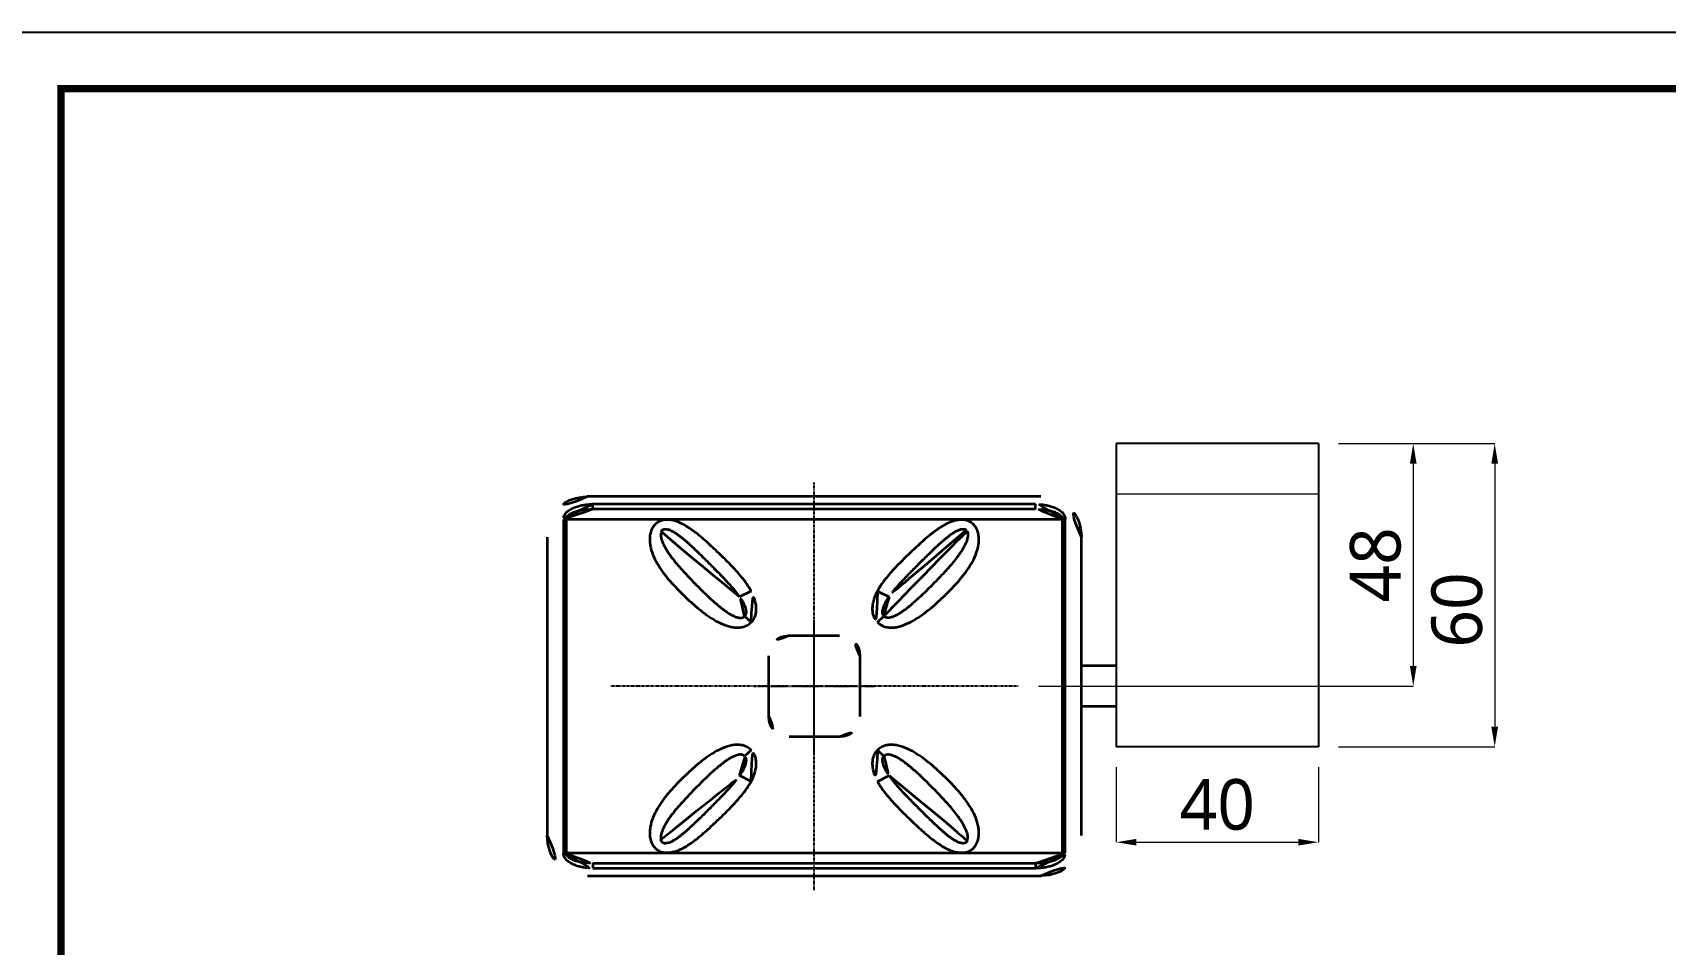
# Model space of a CAD drawing. Extents: x 16296675745 to 16296677481, y -37409619395 to -37409618123.
# Drawn here: x 16296676482.7 to 16296676805.8, y -37409618890.5 to -37409618710.2 of the extents above; entities that cross this region are included whole.
import ezdxf

# ---------------------------------------------------------------- set-up
doc = ezdxf.new("R2010")
doc.units = 0
doc.header["$LTSCALE"] = 10
doc.header["$MEASUREMENT"] = 0
doc.header["$PDMODE"] = 3
doc.header["$PDSIZE"] = -10
doc.linetypes.add('CENTER', pattern=[2, 1.25, -0.25, 0.25, -0.25])
doc.layers.get('0').update_dxf_attribs({"linetype": 'CONTINUOUS'})
doc.layers.get('DEFPOINTS').update_dxf_attribs({"linetype": 'CONTINUOUS'})
doc.layers.add('中心线', color=1, linetype='CENTER')
doc.layers.add('标尺线', color=82, linetype='CONTINUOUS', lineweight=18)
doc.layers.add('粗实线', color=7, linetype='CONTINUOUS', lineweight=35)
doc.styles.add('Daelim Dimension', font='')
doc.styles.get('Daelim Dimension').set_extended_font_data('NanumGothic')
doc.dimstyles.new('DEFAULT', dxfattribs={"dimscale": 2, "dimtxt": 2, "dimasz": 2, "dimexe": 0, "dimexo": 2, "dimgap": 1, "dimtad": 1, "dimdec": 1, "dimzin": 9, "dimdsep": 46, "dimtxsty": 'Daelim Dimension', "dimcen": 0.5, "dimclrd": 252, "dimclre": 252, "dimclrt": 3, "dimadec": 1, "dimazin": 0, "dimtfac": 1, "dimtdec": 1, "dimtix": 1, "dimtmove": 0, "dimatfit": 3, "dimfxl": 1, "dimtolj": 1, "dimtzin": 1, "dimlwd": 9, "dimlwe": 9, "dimarcsym": 0})

# ---------------------------------------------------------------- blocks, each defined once
blk = doc.blocks.new('*D27')
at = {"color": 5, "lineweight": 9, "ltscale": 0.5, "transparency": 16777216}
for p, q in [((16296676741.112, -37409618791.444427), (16296676771.995939, -37409618791.444427)), ((16296676771.995939, -37409618795.444427), (16296676771.995939, -37409618847.435204)), ((16296676741.112, -37409618851.435204), (16296676771.995939, -37409618851.435204))]:
    blk.add_line(p, q, dxfattribs=at)
at = {"color": 5, "ltscale": 0.5, "transparency": 16777216}
for points in [[(16296676771.329269, -37409618795.444427), (16296676772.6626, -37409618795.444427), (16296676771.995939, -37409618791.444427)], [(16296676771.329269, -37409618847.435204), (16296676772.6626, -37409618847.435204), (16296676771.995939, -37409618851.435204)]]:
    blk.add_solid(points, dxfattribs=at)
at = {"layer": 'DEFPOINTS', "color": 0, "ltscale": 0.5, "transparency": 16777216}
for p in [(16296676737.112, -37409618791.444427), (16296676737.112, -37409618851.435204), (16296676771.995939, -37409618851.435204)]:
    blk.add_point(p, dxfattribs=at)
at = {"color": 7, "ltscale": 0.5, "transparency": 16777216, "insert": (16296676764.55245, -37409618824.359383), "char_height": 10, "attachment_point": 5, "rotation": 90, "style": 'Daelim Dimension'}
blk.add_mtext('\\A1;60', dxfattribs=at)
blk = doc.blocks.new('*D28')
at = {"color": 5, "lineweight": 9, "ltscale": 0.5, "transparency": 16777216}
for p, q in [((16296676697.112, -37409618855.435204), (16296676697.112, -37409618870.307533)), ((16296676737.112, -37409618855.435204), (16296676737.112, -37409618870.307533)), ((16296676701.112, -37409618870.307533), (16296676733.112, -37409618870.307533))]:
    blk.add_line(p, q, dxfattribs=at)
at = {"color": 5, "ltscale": 0.5, "transparency": 16777216}
for points in [[(16296676701.112, -37409618869.640869), (16296676701.112, -37409618870.974197), (16296676697.112, -37409618870.307533)], [(16296676733.112, -37409618869.640869), (16296676733.112, -37409618870.974197), (16296676737.112, -37409618870.307533)]]:
    blk.add_solid(points, dxfattribs=at)
at = {"layer": 'DEFPOINTS', "color": 0, "ltscale": 0.5, "transparency": 16777216}
for p in [(16296676697.112, -37409618851.435204), (16296676737.112, -37409618851.435204), (16296676737.112, -37409618870.307533)]:
    blk.add_point(p, dxfattribs=at)
at = {"color": 7, "ltscale": 0.5, "transparency": 16777216, "insert": (16296676717.112, -37409618862.899811), "char_height": 10, "attachment_point": 5, "style": 'Daelim Dimension'}
blk.add_mtext('\\A1;40', dxfattribs=at)
blk = doc.blocks.new('*D29')
at = {"color": 5, "lineweight": 9, "ltscale": 0.5, "transparency": 16777216}
for p, q in [((16296676741.112, -37409618791.444427), (16296676755.87697, -37409618791.444427)), ((16296676755.87697, -37409618795.444427), (16296676755.87697, -37409618835.444427)), ((16296676681.732, -37409618839.444427), (16296676755.87697, -37409618839.444427))]:
    blk.add_line(p, q, dxfattribs=at)
at = {"color": 5, "ltscale": 0.5, "transparency": 16777216}
for points in [[(16296676755.2103, -37409618795.444427), (16296676756.543631, -37409618795.444427), (16296676755.87697, -37409618791.444427)], [(16296676755.2103, -37409618835.444427), (16296676756.543631, -37409618835.444427), (16296676755.87697, -37409618839.444427)]]:
    blk.add_solid(points, dxfattribs=at)
at = {"layer": 'DEFPOINTS', "color": 0, "ltscale": 0.5, "transparency": 16777216}
for p in [(16296676737.112, -37409618791.444427), (16296676677.732, -37409618839.444427), (16296676755.87697, -37409618839.444427)]:
    blk.add_point(p, dxfattribs=at)
at = {"color": 7, "ltscale": 0.5, "transparency": 16777216, "insert": (16296676748.433479, -37409618815.444427), "char_height": 10, "attachment_point": 5, "rotation": 90, "style": 'Daelim Dimension'}
blk.add_mtext('\\A1;48', dxfattribs=at)

msp = doc.modelspace()

# ---------------------------------------------------------------- linework, layer by layer
at = {"color": 7, "linetype": 'Continuous'}
for p, q in [((16296676697.112, -37409618791.444427), (16296676697.112, -37409618851.435204)), ((16296676737.112, -37409618791.444427), (16296676697.112, -37409618791.444427)), ((16296676737.112, -37409618791.444427), (16296676737.112, -37409618851.435204)), ((16296676737.112, -37409618851.435204), (16296676697.112, -37409618851.435204))]:
    msp.add_line(p, q, dxfattribs=at)
at = {"ltscale": 0.5}
msp.add_lwpolyline([(16296676477.834841, -37409619187.177101), (16296677128.834841, -37409619187.177101), (16296677128.834841, -37409618710.177101), (16296676477.834841, -37409618710.177101)], close=True, dxfattribs=at)
at = {"color": 5, "linetype": 'ByBlock', "lineweight": 200, "const_width": 1.5}
msp.add_lwpolyline([(16296676488.30303, -37409619166.75238), (16296677118.30303, -37409619166.75238), (16296677118.30303, -37409618721.25238), (16296676488.30303, -37409618721.25238)], close=True, dxfattribs=at)
at = {"layer": '中心线', "color": 1, "linetype": 'CENTER', "ltscale": 0.01}
for p, q in [((16296676637.362, -37409618879.81443), (16296676637.362, -37409618799.074417)), ((16296676677.732, -37409618839.444427), (16296676596.992001, -37409618839.444427))]:
    msp.add_line(p, q, dxfattribs=at)
at = {"layer": '中心线', "color": 1, "linetype": 'CENTER', "ltscale": 0.004959}
msp.add_line((16296676637.362, -37409618852.444427), (16296676637.362, -37409618826.444427), dxfattribs=at)
at = {"layer": '中心线', "color": 1, "linetype": 'CENTER', "ltscale": 0.004132}
msp.add_line((16296676625.362, -37409618839.444427), (16296676649.362, -37409618839.444427), dxfattribs=at)
at = {"layer": '标尺线', "color": 7}
msp.add_line((16296676737.112, -37409618801.444427), (16296676697.112, -37409618801.444427), dxfattribs=at)
at = {"layer": '粗实线', "color": 7, "linetype": 'Continuous'}
for p, q in [((16296676682.212, -37409618801.944427), (16296676592.511999, -37409618801.944427)), ((16296676593.563761, -37409618804.444427), (16296676593.563761, -37409618803.444427)), ((16296676681.16024, -37409618803.444427), (16296676593.563761, -37409618803.444427)), ((16296676681.16024, -37409618804.444427), (16296676593.563761, -37409618804.444427)), ((16296676681.16024, -37409618804.444427), (16296676681.16024, -37409618803.444427)), ((16296676587.714689, -37409618806.444427), (16296676587.714689, -37409618872.444427)), ((16296676687.00931, -37409618806.444427), (16296676587.714689, -37409618806.444427)), ((16296676588.25918, -37409618806.444427), (16296676588.25918, -37409618872.444427)), ((16296676686.464821, -37409618872.444427), (16296676686.464821, -37409618806.444427)), ((16296676687.00931, -37409618872.444427), (16296676687.00931, -37409618806.444427)), ((16296676584.511999, -37409618809.944427), (16296676584.511999, -37409618868.944427)), ((16296676690.212, -37409618868.944427), (16296676690.212, -37409618809.944427)), ((16296676624.862, -37409618820.622429), (16296676622.5686, -37409618821.77739)), ((16296676649.862, -37409618820.622429), (16296676652.155399, -37409618821.77739)), ((16296676624.862, -37409618826.800011), (16296676623.582741, -37409618825.599518)), ((16296676649.862, -37409618826.800011), (16296676651.14127, -37409618825.599518)), ((16296676632.362, -37409618829.444427), (16296676642.362, -37409618829.444427)), ((16296676628.362, -37409618845.444427), (16296676628.362, -37409618833.444427)), ((16296676646.362, -37409618833.444427), (16296676646.362, -37409618845.444427)), ((16296676697.112, -37409618835.444427), (16296676690.212, -37409618835.444427)), ((16296676697.112, -37409618843.444427), (16296676690.212, -37409618843.444427)), ((16296676642.362, -37409618849.444427), (16296676632.362, -37409618849.444427)), ((16296676624.862, -37409618852.088837), (16296676623.582741, -37409618853.28933)), ((16296676649.862, -37409618852.088837), (16296676651.14126, -37409618853.289337)), ((16296676624.862, -37409618858.266418), (16296676622.5686, -37409618857.111473)), ((16296676649.862, -37409618858.266418), (16296676652.155399, -37409618857.111473)), ((16296676687.00931, -37409618872.444427), (16296676587.714689, -37409618872.444427)), ((16296676593.563761, -37409618874.444427), (16296676593.563761, -37409618875.444427)), ((16296676593.563761, -37409618874.444427), (16296676681.16024, -37409618874.444427)), ((16296676593.563761, -37409618875.444427), (16296676681.16024, -37409618875.444427)), ((16296676681.16024, -37409618874.444427), (16296676681.16024, -37409618875.444427)), ((16296676592.511999, -37409618876.944427), (16296676682.212, -37409618876.944427))]:
    msp.add_line(p, q, dxfattribs=at)
for centre, radius, start, end in [((16296676592.511999, -37409618809.944427), 8, 90, 180), ((16296676682.212, -37409618809.944427), 8, 0, 90), ((16296676622.942591, -37409618825.0224), 0.861903, 314.87682401, 317.96426915), ((16296676622.60803, -37409618824.586487), 3.15912, 313.62391435, 315.51875248), ((16296676632.362, -37409618833.444427), 4, 90, 180), ((16296676642.362, -37409618833.444427), 4, 0, 90), ((16296676632.362, -37409618845.444427), 4, 180, 270), ((16296676642.362, -37409618845.444427), 4, 270, 0), ((16296676622.94095, -37409618853.868011), 0.86416, 42.0399061, 45.11884862), ((16296676622.588949, -37409618854.321716), 3.186302, 44.48920719, 46.36789318), ((16296676652.11702, -37409618854.303413), 3.160602, 133.62453237, 135.51867591), ((16296676651.78138, -37409618853.866417), 0.861856, 134.87682401, 137.96426915), ((16296676592.511999, -37409618868.944427), 8, 180, 270), ((16296676682.212, -37409618868.944427), 8, 270, 0)]:
    msp.add_arc(centre, radius, start, end, dxfattribs=at)
for points, knots in [([(16296676593.563761, -37409618803.444427), (16296676593.26582, -37409618803.444427), (16296676592.669689, -37409618803.464783), (16296676591.78027, -37409618803.561836), (16296676590.901991, -37409618803.733963), (16296676590.045019, -37409618803.994247), (16296676589.22789, -37409618804.361992), (16296676588.606689, -37409618804.784393), (16296676588.18775, -37409618805.210838), (16296676587.93066, -37409618805.580032), (16296676587.757021, -37409618805.996109), (16296676587.714479, -37409618806.295464), (16296676587.714689, -37409618806.444427)], [0, 0, 0, 0, 0.1250149166, 0.2500308611, 0.3750357786, 0.5000289048, 0.6249945495, 0.7498862222, 0.8124324804, 0.8749657852, 0.9374969093, 1, 1, 1, 1]), ([(16296676593.563761, -37409618804.444427), (16296676593.312019, -37409618804.444427), (16296676592.8085, -37409618804.455788), (16296676592.055071, -37409618804.510323), (16296676591.305889, -37409618804.607742), (16296676590.56506, -37409618804.756592), (16296676589.960171, -37409618804.935066), (16296676589.492359, -37409618805.122963), (16296676589.153469, -37409618805.292198), (16296676588.833679, -37409618805.496964), (16296676588.54714, -37409618805.748833), (16296676588.32296, -37409618806.061943), (16296676588.259069, -37409618806.317574), (16296676588.25918, -37409618806.444427)], [0, 0, 0, 0, 0.124823186, 0.2496212484, 0.3743973087, 0.4991734935, 0.623974733, 0.6864401837, 0.7489478515, 0.8115333745, 0.8742477419, 0.9370976892, 1, 1, 1, 1]), ([(16296676686.464821, -37409618806.444427), (16296676686.464939, -37409618806.317558), (16296676686.401039, -37409618806.06192), (16296676686.176849, -37409618805.748833), (16296676685.89031, -37409618805.496964), (16296676685.57052, -37409618805.292198), (16296676685.23164, -37409618805.122963), (16296676684.76383, -37409618804.935059), (16296676684.158939, -37409618804.756592), (16296676683.41811, -37409618804.607742), (16296676682.66893, -37409618804.510323), (16296676681.915501, -37409618804.455788), (16296676681.41198, -37409618804.444427), (16296676681.16024, -37409618804.444427)], [0, 0, 0, 0, 0.0629065733, 0.125754531, 0.1884679568, 0.2510531908, 0.3135606795, 0.376025947, 0.5008270054, 0.62560304, 0.7503789648, 0.8751769336, 1, 1, 1, 1]), ([(16296676687.00931, -37409618806.444427), (16296676687.00952, -37409618806.295464), (16296676686.96697, -37409618805.996101), (16296676686.793341, -37409618805.580017), (16296676686.53624, -37409618805.210831), (16296676686.11731, -37409618804.784393), (16296676685.496111, -37409618804.361992), (16296676684.67898, -37409618803.994247), (16296676683.82201, -37409618803.733963), (16296676682.943741, -37409618803.561836), (16296676682.05431, -37409618803.464783), (16296676681.458191, -37409618803.444427), (16296676681.16024, -37409618803.444427)], [0, 0, 0, 0, 0.0625051792, 0.1250360613, 0.1875684025, 0.2501143503, 0.3750055489, 0.4999710253, 0.6249641161, 0.7499690279, 0.8749850468, 1, 1, 1, 1]), ([(16296676605.2803, -37409618808.236603), (16296676605.12928, -37409618808.522591), (16296676604.90246, -37409618809.138344), (16296676604.77002, -37409618810.108803), (16296676604.80312, -37409618811.087868), (16296676605.025539, -37409618812.36969), (16296676605.567909, -37409618813.90464), (16296676606.338181, -37409618815.327477), (16296676607.044571, -37409618816.404938), (16296676607.80014, -37409618817.4459), (16296676608.82091, -37409618818.688667), (16296676610.126841, -37409618820.10923), (16296676611.490589, -37409618821.476936), (16296676612.90206, -37409618822.799294), (16296676614.364071, -37409618824.070358), (16296676615.890591, -37409618825.268593), (16296676617.50528, -37409618826.352966), (16296676619.234631, -37409618827.25174), (16296676620.796049, -37409618827.745171), (16296676622.094179, -37409618827.870033), (16296676623.07292, -37409618827.784554), (16296676624.00819, -37409618827.473938), (16296676624.55253, -37409618827.097633), (16296676624.78758, -37409618826.873329)], [0, 0, 0, 0, 0.0312644026, 0.0626941188, 0.0941618695, 0.1255900049, 0.1881573701, 0.2504794536, 0.2815873429, 0.3126653863, 0.3747821724, 0.4369255445, 0.4991424697, 0.5614538134, 0.6238631369, 0.6863650276, 0.7489526278, 0.8116123239, 0.8743064693, 0.905732651, 0.9371689288, 0.9685921299, 1, 1, 1, 1]), ([(16296676624.862, -37409618820.622429), (16296676624.60799, -37409618820.140533), (16296676624.03355, -37409618819.211159), (16296676623.0445, -37409618817.908363), (16296676621.972931, -37409618816.673508), (16296676620.850201, -37409618815.48642), (16296676619.69709, -37409618814.330254), (16296676618.52618, -37409618813.193909), (16296676617.342449, -37409618812.073158), (16296676616.143669, -37409618810.971397), (16296676614.920731, -37409618809.900269), (16296676613.65848, -37409618808.88105), (16296676612.33643, -37409618807.947853), (16296676610.93292, -37409618807.156013), (16296676609.67218, -37409618806.687691), (16296676608.621241, -37409618806.51339), (16296676607.8242, -37409618806.512962), (16296676607.04248, -37409618806.674698), (16296676606.31958, -37409618807.022926), (16296676605.70994, -37409618807.552544), (16296676605.405849, -37409618807.999283), (16296676605.2803, -37409618808.236603)], [0, 0, 0, 0, 0.0630857085, 0.1261782812, 0.1892646098, 0.2523311395, 0.315364922, 0.3783532067, 0.4412829698, 0.5041383546, 0.5668964869, 0.6295204487, 0.6919483789, 0.754079809, 0.8157600811, 0.8464546861, 0.8770321467, 0.9075485998, 0.9381224265, 0.9689079978, 1, 1, 1, 1]), ([(16296676622.5686, -37409618821.77739), (16296676622.319321, -37409618821.417717), (16296676621.78883, -37409618820.718391), (16296676620.65136, -37409618819.373817), (16296676619.443821, -37409618818.081757), (16296676618.20849, -37409618816.808159), (16296676617.26915, -37409618815.855927), (16296676616.32226, -37409618814.906517), (16296676615.368959, -37409618813.960251), (16296676614.408581, -37409618813.019302), (16296676613.438141, -37409618812.088173), (16296676612.616211, -37409618811.326309), (16296676611.945601, -37409618810.731728), (16296676611.43438, -37409618810.295647), (16296676610.912201, -37409618809.872841), (16296676610.375879, -37409618809.468033), (16296676609.82078, -37409618809.088654), (16296676609.240721, -37409618808.747917), (16296676608.72818, -37409618808.515694), (16296676608.29653, -37409618808.390984), (16296676607.96261, -37409618808.344849), (16296676607.62615, -37409618808.371536), (16296676607.31706, -37409618808.51355), (16296676607.10166, -37409618808.773689), (16296676607.030491, -37409618808.983253), (16296676607.00724, -37409618809.089668)], [0, 0, 0, 0, 0.0614418965, 0.1231193439, 0.247220544, 0.3096320253, 0.3722441426, 0.435014653, 0.4978945897, 0.5608335647, 0.6237858168, 0.6867168763, 0.718169509, 0.7496140242, 0.7810525441, 0.812490462, 0.8439360438, 0.875396964, 0.9068685916, 0.9226182954, 0.9383379805, 0.9539763484, 0.9694186341, 0.9847050464, 1, 1, 1, 1]), ([(16296676668.63932, -37409618807.239952), (16296676668.44491, -37409618807.080437), (16296676668.01461, -37409618806.809967), (16296676667.293221, -37409618806.574249), (16296676666.54003, -37409618806.497368), (16296676665.532721, -37409618806.572922), (16296676664.307751, -37409618806.931824), (16296676662.93988, -37409618807.612717), (16296676661.653061, -37409618808.449387), (16296676660.42944, -37409618809.383293), (16296676659.249901, -37409618810.377853), (16296676658.099131, -37409618811.409492), (16296676656.966209, -37409618812.463707), (16296676655.84547, -37409618813.533234), (16296676654.73702, -37409618814.617363), (16296676653.646891, -37409618815.72139), (16296676652.587351, -37409618816.856003), (16296676651.577641, -37409618818.036369), (16296676650.64595, -37409618819.280037), (16296676650.10334, -37409618820.164612), (16296676649.862, -37409618820.622429)], [0, 0, 0, 0, 0.030643146, 0.0611660894, 0.0916961128, 0.1223049881, 0.1837675782, 0.2457178144, 0.3080040204, 0.3705166396, 0.4331847409, 0.4959637638, 0.5588260629, 0.6217534958, 0.6847328458, 0.7477524498, 0.8108007507, 0.8738660882, 0.9369362963, 1, 1, 1, 1]), ([(16296676649.862, -37409618826.800011), (16296676650.09988, -37409618827.042198), (16296676650.65934, -37409618827.450752), (16296676651.634781, -37409618827.785042), (16296676652.658449, -37409618827.87233), (16296676654.014219, -37409618827.729919), (16296676655.63912, -37409618827.191452), (16296676657.43199, -37409618826.225739), (16296676659.10371, -37409618825.070007), (16296676660.68413, -37409618823.799652), (16296676662.198561, -37409618822.456596), (16296676663.659969, -37409618821.060837), (16296676665.06745, -37409618819.614471), (16296676666.40473, -37409618818.104599), (16296676667.638639, -37409618816.507393), (16296676668.71542, -37409618814.793243), (16296676669.55073, -37409618812.939537), (16296676669.935619, -37409618811.27124), (16296676669.94422, -37409618809.908028), (16296676669.760111, -37409618808.900307), (16296676669.34568, -37409618807.96714), (16296676668.896839, -37409618807.451248), (16296676668.63932, -37409618807.239952)], [0, 0, 0, 0, 0.0314170271, 0.0628537081, 0.0943059664, 0.1257496346, 0.1884710967, 0.251153444, 0.313763875, 0.376288303, 0.4387164884, 0.5010431441, 0.5632752324, 0.6254430791, 0.6876103035, 0.7498764475, 0.812353748, 0.8750744481, 0.9065571958, 0.9379748267, 0.9691716357, 1, 1, 1, 1]), ([(16296676651.14126, -37409618825.599533), (16296676651.23049, -37409618825.698486), (16296676651.45948, -37409618825.85321), (16296676651.854771, -37409618825.929123), (16296676652.249041, -37409618825.906563), (16296676652.630699, -37409618825.822884), (16296676652.9988, -37409618825.699081), (16296676653.472931, -37409618825.495987), (16296676654.040661, -37409618825.190231), (16296676654.69138, -37409618824.772743), (16296676655.31983, -37409618824.320488), (16296676655.931629, -37409618823.843033), (16296676656.731911, -37409618823.179733), (16296676657.708799, -37409618822.313232), (16296676658.8573, -37409618821.236702), (16296676659.992149, -37409618820.132339), (16296676661.116289, -37409618819.00563), (16296676662.228239, -37409618817.857826), (16296676663.322229, -37409618816.686409), (16296676664.387501, -37409618815.484917), (16296676665.237301, -37409618814.449547), (16296676665.880051, -37409618813.59256), (16296676666.33799, -37409618812.933121), (16296676666.764469, -37409618812.253906), (16296676667.148661, -37409618811.551613), (16296676667.420361, -37409618810.942917), (16296676667.59288, -37409618810.440529), (16296676667.693081, -37409618810.056297), (16296676667.75395, -37409618809.665039), (16296676667.75878, -37409618809.27005), (16296676667.679569, -37409618808.882446), (16296676667.531651, -37409618808.655342), (16296676667.434799, -37409618808.569107)], [0, 0, 0, 0, 0.0157864547, 0.0314373408, 0.0469254781, 0.062295839, 0.0776010934, 0.092871089, 0.1233576719, 0.1538588817, 0.1844160784, 0.2150531037, 0.2457836147, 0.3075457959, 0.3697165985, 0.4322653615, 0.4951384687, 0.5582691761, 0.6215852488, 0.6850132541, 0.7484783106, 0.7802024613, 0.8119046062, 0.8435681655, 0.8751712959, 0.9066803592, 0.9223909123, 0.9380587046, 0.953664574, 0.9691961024, 0.9846369432, 1, 1, 1, 1]), ([(16296676667.434799, -37409618808.569107), (16296676667.355181, -37409618808.498222), (16296676667.161619, -37409618808.389877), (16296676666.83696, -37409618808.344063), (16296676666.510929, -37409618808.374512), (16296676666.19351, -37409618808.454918), (16296676665.886499, -37409618808.5681), (16296676665.49028, -37409618808.749519), (16296676665.01609, -37409618809.018097), (16296676664.472349, -37409618809.379669), (16296676663.94746, -37409618809.76767), (16296676663.436911, -37409618810.174149), (16296676662.770861, -37409618810.734329), (16296676661.95952, -37409618811.459793), (16296676661.00688, -37409618812.353523), (16296676660.067261, -37409618813.261108), (16296676658.82674, -37409618814.481102), (16296676657.2929, -37409618816.014702), (16296676655.479259, -37409618817.866241), (16296676654.01404, -37409618819.440247), (16296676652.911949, -37409618820.748222), (16296676652.397539, -37409618821.428032), (16296676652.155399, -37409618821.77739)], [0, 0, 0, 0, 0.0153995036, 0.0310012465, 0.0467000497, 0.0624381606, 0.0781748321, 0.0939053956, 0.1253430123, 0.1567669177, 0.1881832082, 0.219599057, 0.2510197807, 0.3138844024, 0.376783068, 0.439694532, 0.5025827173, 0.6281071874, 0.7529931392, 0.8769727664, 0.9386003815, 1, 1, 1, 1]), ([(16296676607.00724, -37409618809.089668), (16296676606.98032, -37409618809.214119), (16296676606.95965, -37409618809.47123), (16296676606.99371, -37409618809.854736), (16296676607.07308, -37409618810.232941), (16296676607.2211, -37409618810.728104), (16296676607.46764, -37409618811.32843), (16296676607.94541, -37409618812.252113), (16296676608.652201, -37409618813.348663), (16296676609.59763, -37409618814.595711), (16296676610.604771, -37409618815.794159), (16296676611.650551, -37409618816.956886), (16296676612.72077, -37409618818.092796), (16296676613.80661, -37409618819.207039), (16296676614.9035, -37409618820.301292), (16296676616.010691, -37409618821.373833), (16296676617.131559, -37409618822.418953), (16296676618.085329, -37409618823.259628), (16296676618.866961, -37409618823.902687), (16296676619.464569, -37409618824.365494), (16296676620.07844, -37409618824.803627), (16296676620.713949, -37409618825.207832), (16296676621.26796, -37409618825.503952), (16296676621.73035, -37409618825.700691), (16296676622.088881, -37409618825.821419), (16296676622.460381, -37409618825.903793), (16296676622.843929, -37409618825.929207), (16296676623.22961, -37409618825.864227), (16296676623.458771, -37409618825.724777), (16296676623.550739, -37409618825.633163)], [0, 0, 0, 0, 0.015478909, 0.0310597828, 0.0466908407, 0.0623712574, 0.0938351992, 0.1254023611, 0.1886950271, 0.2521128827, 0.3155526528, 0.3789375249, 0.4421968623, 0.5052607492, 0.5680615491, 0.6305381852, 0.6926419943, 0.7543469627, 0.7850538673, 0.8156717225, 0.8462140373, 0.8767032115, 0.907180245, 0.9224438955, 0.9377456371, 0.9531084533, 0.968583092, 0.9842186619, 1, 1, 1, 1]), ([(16296676624.862, -37409618826.800011), (16296676625.049141, -37409618826.600487), (16296676625.373079, -37409618826.151031), (16296676625.6824, -37409618825.38356), (16296676625.82513, -37409618824.569977), (16296676625.82543, -37409618823.472076), (16296676625.53643, -37409618822.121536), (16296676625.108, -37409618821.110939), (16296676624.862, -37409618820.622429)], [0, 0, 0, 0, 0.1250325766, 0.2501011324, 0.3751797012, 0.500246107, 0.7499958074, 1, 1, 1, 1]), ([(16296676649.862, -37409618820.622429), (16296676649.615891, -37409618821.110992), (16296676649.18737, -37409618822.121834), (16296676648.8985, -37409618823.472702), (16296676648.898939, -37409618824.570801), (16296676649.04188, -37409618825.384277), (16296676649.351061, -37409618826.151497), (16296676649.67498, -37409618826.600609), (16296676649.862, -37409618826.800011)], [0, 0, 0, 0, 0.2500486413, 0.499855812, 0.6249568228, 0.750031031, 0.8750408376, 1, 1, 1, 1]), ([(16296676623.582741, -37409618825.599533), (16296676623.64249, -37409618825.533234), (16296676623.74185, -37409618825.382004), (16296676623.82646, -37409618825.127228), (16296676623.85812, -37409618824.863098), (16296676623.848061, -37409618824.512238), (16296676623.76351, -37409618824.082298), (16296676623.62221, -37409618823.670433), (16296676623.486469, -37409618823.350708), (16296676623.337971, -37409618823.036888), (16296676623.13201, -37409618822.654541), (16296676622.86083, -37409618822.209358), (16296676622.66765, -37409618821.920303), (16296676622.5686, -37409618821.77739)], [0, 0, 0, 0, 0.0639099826, 0.1274887823, 0.1906631336, 0.2534417989, 0.3781947719, 0.5025705891, 0.5647187045, 0.6268505148, 0.751118359, 0.8754832592, 1, 1, 1, 1]), ([(16296676652.155399, -37409618821.77739), (16296676652.056339, -37409618821.920319), (16296676651.86311, -37409618822.209396), (16296676651.59186, -37409618822.654633), (16296676651.38596, -37409618823.037102), (16296676651.23735, -37409618823.350937), (16296676651.10169, -37409618823.670792), (16296676650.960291, -37409618824.082779), (16296676650.87591, -37409618824.512894), (16296676650.865841, -37409618824.863747), (16296676650.897829, -37409618825.127693), (16296676650.982059, -37409618825.382332), (16296676651.08156, -37409618825.533279), (16296676651.14126, -37409618825.599533)], [0, 0, 0, 0, 0.1245283602, 0.2489160768, 0.373202296, 0.4353510241, 0.4975093594, 0.6219259076, 0.7467153516, 0.8095176303, 0.872625476, 0.9361463326, 1, 1, 1, 1]), ([(16296676624.78758, -37409618852.015533), (16296676624.552549, -37409618851.791237), (16296676624.00819, -37409618851.414978), (16296676623.072969, -37409618851.104263), (16296676622.0942, -37409618851.018799), (16296676620.796061, -37409618851.143677), (16296676619.234631, -37409618851.637131), (16296676617.50528, -37409618852.53595), (16296676615.890511, -37409618853.620293), (16296676614.363951, -37409618854.818581), (16296676612.90188, -37409618856.089706), (16296676611.490339, -37409618857.412109), (16296676610.126591, -37409618858.779907), (16296676608.82056, -37409618860.2006), (16296676607.595751, -37409618861.692009), (16296676606.49127, -37409618863.278801), (16296676605.56772, -37409618864.984703), (16296676605.02549, -37409618866.519722), (16296676604.80323, -37409618867.801437), (16296676604.769991, -37409618868.780434), (16296676604.903219, -37409618869.750473), (16296676605.128969, -37409618870.366524), (16296676605.2803, -37409618870.652252)], [0, 0, 0, 0, 0.0314066901, 0.0628315459, 0.0942687636, 0.1256959924, 0.188391953, 0.2510535516, 0.3136439033, 0.3761499061, 0.4385633414, 0.5008788592, 0.5631000041, 0.62524738, 0.6873675482, 0.7495382901, 0.8118626516, 0.8744267934, 0.9058539615, 0.9373195957, 0.9687420522, 1, 1, 1, 1]), ([(16296676623.550739, -37409618853.255692), (16296676623.458799, -37409618853.164093), (16296676623.22967, -37409618853.024696), (16296676622.84404, -37409618852.959602), (16296676622.46048, -37409618852.985039), (16296676622.088989, -37409618853.067451), (16296676621.730431, -37409618853.188103), (16296676621.268061, -37409618853.384903), (16296676620.714029, -37409618853.680992), (16296676620.07852, -37409618854.085213), (16296676619.464621, -37409618854.523323), (16296676618.86701, -37409618854.986122), (16296676618.08536, -37409618855.629211), (16296676617.131559, -37409618856.46991), (16296676616.01066, -37409618857.515053), (16296676614.903431, -37409618858.587624), (16296676613.806511, -37409618859.681923), (16296676612.720631, -37409618860.796211), (16296676611.65036, -37409618861.932159), (16296676610.604549, -37409618863.094917), (16296676609.597401, -37409618864.293381), (16296676608.65201, -37409618865.54052), (16296676607.94528, -37409618866.636932), (16296676607.467409, -37409618867.560852), (16296676607.17281, -37409618868.279541), (16296676607.005659, -37409618868.90583), (16296676606.959669, -37409618869.417679), (16296676606.98004, -37409618869.674797), (16296676607.00724, -37409618869.799187)], [0, 0, 0, 0, 0.0157771868, 0.0314133284, 0.0468893554, 0.0622525095, 0.0775542771, 0.0928190764, 0.123297311, 0.1537875663, 0.1843308522, 0.214950221, 0.2456587243, 0.3073671972, 0.3694746992, 0.4319553012, 0.4947604405, 0.5578287335, 0.6210921941, 0.6844809221, 0.7479240095, 0.8113438929, 0.8746385521, 0.9062053139, 0.9376676988, 0.9689492343, 0.9845221501, 1, 1, 1, 1]), ([(16296676622.5686, -37409618857.111473), (16296676622.66766, -37409618856.968529), (16296676622.860889, -37409618856.679451), (16296676623.132139, -37409618856.234222), (16296676623.338039, -37409618855.851753), (16296676623.48666, -37409618855.537918), (16296676623.622311, -37409618855.218063), (16296676623.7637, -37409618854.806084), (16296676623.848089, -37409618854.375969), (16296676623.85816, -37409618854.025093), (16296676623.82616, -37409618853.761169), (16296676623.74193, -37409618853.506523), (16296676623.642441, -37409618853.355568), (16296676623.582741, -37409618853.28933)], [0, 0, 0, 0, 0.1245282329, 0.2489155597, 0.3732016417, 0.435350466, 0.4975088446, 0.62192573, 0.7467162971, 0.8095177267, 0.8726254871, 0.9361468377, 1, 1, 1, 1]), ([(16296676624.862, -37409618858.266418), (16296676625.108101, -37409618857.777847), (16296676625.53664, -37409618856.767036), (16296676625.8255, -37409618855.416153), (16296676625.82505, -37409618854.318047), (16296676625.68215, -37409618853.50457), (16296676625.37289, -37409618852.737396), (16296676625.049049, -37409618852.288223), (16296676624.862, -37409618852.088837)], [0, 0, 0, 0, 0.2500476306, 0.4998554728, 0.6249573505, 0.7500316164, 0.8750407433, 1, 1, 1, 1]), ([(16296676649.862, -37409618852.088837), (16296676649.674891, -37409618852.288399), (16296676649.350861, -37409618852.737823), (16296676649.04158, -37409618853.505363), (16296676648.89887, -37409618854.318939), (16296676648.898581, -37409618855.416817), (16296676649.18758, -37409618856.767326), (16296676649.615999, -37409618857.777924), (16296676649.862, -37409618858.266418)], [0, 0, 0, 0, 0.125038918, 0.2501130263, 0.3751907799, 0.5002543141, 0.7499994919, 1, 1, 1, 1]), ([(16296676669.443701, -37409618870.652252), (16296676669.594721, -37409618870.366257), (16296676669.821541, -37409618869.750511), (16296676669.953979, -37409618868.780037), (16296676669.920879, -37409618867.80098), (16296676669.698469, -37409618866.519157), (16296676669.15608, -37409618864.984207), (16296676668.38582, -37409618863.561371), (16296676667.67942, -37409618862.48391), (16296676666.923861, -37409618861.442947), (16296676665.90309, -37409618860.200172), (16296676664.59716, -37409618858.779617), (16296676663.23341, -37409618857.411911), (16296676661.821951, -37409618856.089561), (16296676660.35994, -37409618854.818497), (16296676658.83342, -37409618853.620262), (16296676657.218731, -37409618852.535889), (16296676655.48938, -37409618851.637123), (16296676653.927959, -37409618851.143677), (16296676652.629829, -37409618851.018806), (16296676651.651079, -37409618851.104286), (16296676650.715811, -37409618851.414909), (16296676650.171471, -37409618851.791229), (16296676649.93642, -37409618852.015533)], [0, 0, 0, 0, 0.0312644962, 0.0626943027, 0.0941620801, 0.1255902353, 0.1881576691, 0.2504797256, 0.2815876134, 0.3126656236, 0.3747823699, 0.4369256823, 0.4991425404, 0.5614538063, 0.623863039, 0.6863648217, 0.7489523508, 0.811612008, 0.8743062052, 0.9057324299, 0.937168773, 0.9685920335, 1, 1, 1, 1]), ([(16296676651.14126, -37409618853.28933), (16296676651.081511, -37409618853.355637), (16296676650.98217, -37409618853.506889), (16296676650.89747, -37409618853.761673), (16296676650.8659, -37409618854.025833), (16296676650.875919, -37409618854.376694), (16296676650.96052, -37409618854.806618), (16296676651.10181, -37409618855.218483), (16296676651.237551, -37409618855.538193), (16296676651.386049, -37409618855.851997), (16296676651.591999, -37409618856.234329), (16296676651.86318, -37409618856.679497), (16296676652.056351, -37409618856.968552), (16296676652.155399, -37409618857.111473)], [0, 0, 0, 0, 0.0639156477, 0.1275030018, 0.190684657, 0.2534593571, 0.3782105989, 0.5025828528, 0.5647291997, 0.6268594419, 0.751124199, 0.8754861328, 1, 1, 1, 1]), ([(16296676667.716761, -37409618869.799187), (16296676667.743679, -37409618869.674728), (16296676667.764351, -37409618869.417633), (16296676667.730289, -37409618869.034103), (16296676667.650921, -37409618868.655907), (16296676667.502899, -37409618868.160751), (16296676667.256359, -37409618867.560417), (16296676666.778589, -37409618866.636742), (16296676666.0718, -37409618865.540176), (16296676665.126369, -37409618864.293137), (16296676664.11923, -37409618863.094688), (16296676663.07346, -37409618861.931961), (16296676662.003229, -37409618860.796051), (16296676660.917391, -37409618859.681824), (16296676659.820511, -37409618858.587563), (16296676658.71331, -37409618857.515022), (16296676657.592449, -37409618856.46991), (16296676656.63868, -37409618855.629227), (16296676655.85704, -37409618854.98616), (16296676655.259439, -37409618854.523376), (16296676654.645571, -37409618854.085228), (16296676654.010059, -37409618853.68103), (16296676653.456051, -37409618853.384903), (16296676652.99366, -37409618853.188164), (16296676652.63513, -37409618853.067436), (16296676652.26362, -37409618852.985062), (16296676651.880079, -37409618852.959641), (16296676651.49439, -37409618853.02462), (16296676651.26523, -37409618853.164062), (16296676651.173269, -37409618853.255692)], [0, 0, 0, 0, 0.015478913, 0.031059928, 0.0466909985, 0.0623714005, 0.0938353749, 0.1254025436, 0.1886951748, 0.2521130031, 0.3155527432, 0.3789375801, 0.4421968716, 0.5052607057, 0.5680614437, 0.6305380114, 0.6926417512, 0.7543466498, 0.7850535338, 0.8156713544, 0.8462136713, 0.8767028519, 0.9071798968, 0.9224435136, 0.9377452998, 0.9531081593, 0.9685827917, 0.9842184828, 1, 1, 1, 1]), ([(16296676652.155399, -37409618857.111473), (16296676652.40468, -37409618857.471138), (16296676652.935169, -37409618858.170464), (16296676654.072639, -37409618859.515038), (16296676655.28018, -37409618860.807098), (16296676656.515511, -37409618862.080704), (16296676657.454849, -37409618863.032928), (16296676658.401739, -37409618863.982323), (16296676659.35504, -37409618864.928596), (16296676660.31543, -37409618865.869537), (16296676661.28586, -37409618866.800667), (16296676662.10779, -37409618867.562538), (16296676662.7784, -37409618868.157127), (16296676663.289631, -37409618868.593201), (16296676663.8118, -37409618869.016006), (16296676664.34812, -37409618869.42083), (16296676664.903219, -37409618869.800209), (16296676665.48328, -37409618870.14093), (16296676665.995819, -37409618870.373169), (16296676666.427469, -37409618870.497871), (16296676666.761391, -37409618870.543999), (16296676667.097851, -37409618870.517319), (16296676667.40694, -37409618870.375313), (16296676667.622351, -37409618870.115173), (16296676667.69351, -37409618869.905609), (16296676667.716761, -37409618869.799187)], [0, 0, 0, 0, 0.0614419032, 0.1231193475, 0.2472205453, 0.3096320264, 0.3722441437, 0.4350146537, 0.4978945901, 0.5608335648, 0.6237858159, 0.6867168752, 0.7181695082, 0.7496140241, 0.781052543, 0.8124904603, 0.84393604, 0.8753969545, 0.9068685909, 0.9226182811, 0.9383379627, 0.953976337, 0.9694186354, 0.984705052, 1, 1, 1, 1]), ([(16296676605.2803, -37409618870.652252), (16296676605.40568, -37409618870.889603), (16296676605.71014, -37409618871.335999), (16296676606.3195, -37409618871.865578), (16296676607.042139, -37409618872.213989), (16296676607.823641, -37409618872.376053), (16296676608.62056, -37409618872.375587), (16296676609.67135, -37409618872.201363), (16296676610.932039, -37409618871.733223), (16296676612.335529, -37409618870.941521), (16296676613.65757, -37409618870.008408), (16296676614.91983, -37409618868.989273), (16296676616.14278, -37409618867.918198), (16296676617.34157, -37409618866.816483), (16296676618.525299, -37409618865.69577), (16296676619.69623, -37409618864.559464), (16296676620.849369, -37409618863.403297), (16296676621.97217, -37409618862.216209), (16296676623.043921, -37409618860.98127), (16296676624.03315, -37409618859.678139), (16296676624.60812, -37409618858.74865), (16296676624.862, -37409618858.266418)], [0, 0, 0, 0, 0.0310855749, 0.0618655156, 0.0924341385, 0.1229440533, 0.1535159388, 0.1842057519, 0.2458811252, 0.3080091694, 0.3704355713, 0.4330580624, 0.4958151433, 0.5586697174, 0.6215988522, 0.6845868731, 0.747620828, 0.8106899667, 0.8737801369, 0.936887927, 1, 1, 1, 1]), ([(16296676607.00724, -37409618869.799187), (16296676607.030319, -37409618869.905609), (16296676607.101761, -37409618870.11499), (16296676607.31687, -37409618870.375031), (16296676607.62566, -37409618870.51725), (16296676607.96203, -37409618870.544296), (16296676608.295811, -37409618870.497818), (16296676608.619711, -37409618870.404694), (16296676608.9326, -37409618870.280052), (16296676609.3365, -37409618870.08477), (16296676609.82012, -37409618869.800507), (16296676610.37521, -37409618869.421356), (16296676610.91157, -37409618869.01651), (16296676611.43371, -37409618868.593658), (16296676611.94503, -37409618868.157677), (16296676612.61558, -37409618867.563026), (16296676613.43759, -37409618866.801208), (16296676614.40803, -37409618865.870064), (16296676615.368441, -37409618864.9291), (16296676616.32177, -37409618863.982803), (16296676617.26869, -37409618863.033386), (16296676618.20808, -37409618862.081123), (16296676619.443501, -37409618860.80748), (16296676620.65111, -37409618859.515312), (16296676621.788731, -37409618858.170639), (16296676622.3193, -37409618857.471207), (16296676622.5686, -37409618857.111473)], [0, 0, 0, 0, 0.0152890873, 0.0305661241, 0.0459984596, 0.0616312892, 0.0773508407, 0.0930932938, 0.1088424701, 0.1245842622, 0.1560433233, 0.1874879071, 0.218925812, 0.2503641312, 0.2818079339, 0.3132606225, 0.3761912591, 0.4391432181, 0.5020820656, 0.5649621465, 0.6277332697, 0.6903466535, 0.7527597367, 0.8768654806, 0.9385491823, 1, 1, 1, 1]), ([(16296676649.862, -37409618858.266418), (16296676650.11602, -37409618858.748322), (16296676650.690439, -37409618859.677696), (16296676651.679501, -37409618860.980499), (16296676652.75107, -37409618862.215347), (16296676653.8738, -37409618863.402443), (16296676655.026911, -37409618864.558594), (16296676656.197821, -37409618865.694946), (16296676657.38155, -37409618866.815697), (16296676658.58032, -37409618867.917458), (16296676659.80327, -37409618868.988586), (16296676661.065519, -37409618870.007797), (16296676662.387569, -37409618870.941002), (16296676663.791071, -37409618871.732849), (16296676665.051821, -37409618872.201172), (16296676666.102751, -37409618872.375473), (16296676666.899799, -37409618872.375893), (16296676667.68152, -37409618872.214142), (16296676668.404409, -37409618871.865913), (16296676669.014059, -37409618871.336319), (16296676669.318159, -37409618870.889572), (16296676669.443701, -37409618870.652252)], [0, 0, 0, 0, 0.063085711, 0.1261782863, 0.1892646157, 0.2523311459, 0.3153649289, 0.378353214, 0.4412829776, 0.5041383629, 0.5668964948, 0.6295204585, 0.6919483938, 0.7540798198, 0.8157600835, 0.8464546991, 0.8770321382, 0.907548607, 0.9381224361, 0.9689080026, 1, 1, 1, 1]), ([(16296676587.714689, -37409618872.444427), (16296676587.7145, -37409618872.593391), (16296676587.75703, -37409618872.892754), (16296676587.930639, -37409618873.308853), (16296676588.18775, -37409618873.678017), (16296676588.606701, -37409618874.104469), (16296676589.22789, -37409618874.526863), (16296676590.045019, -37409618874.894608), (16296676590.901991, -37409618875.154892), (16296676591.78026, -37409618875.327011), (16296676592.669689, -37409618875.42408), (16296676593.26581, -37409618875.44442), (16296676593.563761, -37409618875.444427)], [0, 0, 0, 0, 0.0625050493, 0.1250360627, 0.1875684496, 0.2501144828, 0.3750056568, 0.4999711403, 0.6249642073, 0.7499690961, 0.8749850733, 1, 1, 1, 1]), ([(16296676588.25918, -37409618872.444427), (16296676588.259081, -37409618872.571297), (16296676588.32295, -37409618872.826927), (16296676588.54715, -37409618873.14003), (16296676588.833691, -37409618873.391891), (16296676589.153481, -37409618873.596657), (16296676589.492359, -37409618873.765892), (16296676589.960171, -37409618873.953789), (16296676590.56506, -37409618874.132263), (16296676591.305889, -37409618874.281113), (16296676592.055071, -37409618874.378532), (16296676592.8085, -37409618874.43306), (16296676593.312019, -37409618874.444427), (16296676593.563761, -37409618874.444427)], [0, 0, 0, 0, 0.062906379, 0.125754764, 0.1884680804, 0.2510533103, 0.3135607996, 0.3760260587, 0.5008271056, 0.6256031146, 0.7503790157, 0.8751769537, 1, 1, 1, 1]), ([(16296676681.16024, -37409618874.444427), (16296676681.41198, -37409618874.444427), (16296676681.915501, -37409618874.43306), (16296676682.66893, -37409618874.378532), (16296676683.41811, -37409618874.281113), (16296676684.158939, -37409618874.132263), (16296676684.76383, -37409618873.953789), (16296676685.231649, -37409618873.765892), (16296676685.57053, -37409618873.596657), (16296676685.89032, -37409618873.391876), (16296676686.176861, -37409618873.140022), (16296676686.401051, -37409618872.82692), (16296676686.46492, -37409618872.571289), (16296676686.464821, -37409618872.444427)], [0, 0, 0, 0, 0.1248231771, 0.2496212213, 0.3743972692, 0.4991734414, 0.6239746805, 0.6864401327, 0.7489478009, 0.811533322, 0.8742476492, 0.9370978815, 1, 1, 1, 1]), ([(16296676681.16024, -37409618875.444427), (16296676681.458191, -37409618875.44442), (16296676682.05431, -37409618875.42408), (16296676682.943741, -37409618875.327011), (16296676683.82201, -37409618875.154892), (16296676684.67898, -37409618874.894608), (16296676685.49612, -37409618874.526863), (16296676686.11731, -37409618874.104469), (16296676686.536249, -37409618873.678017), (16296676686.79336, -37409618873.30883), (16296676686.96697, -37409618872.892738), (16296676687.009501, -37409618872.593384), (16296676687.00931, -37409618872.444427)], [0, 0, 0, 0, 0.1250148984, 0.2500308119, 0.3750357151, 0.5000288278, 0.6249944871, 0.7498861375, 0.8124325098, 0.8749658476, 0.9374970401, 1, 1, 1, 1])]:
    msp.add_open_spline(points, degree=3, knots=knots, dxfattribs=at)

# ---------------------------------------------------------------- dimensions: what is measured, and where the dimension line sits
at = {"ltscale": 0.5}
dim = msp.add_linear_dim(base=(16296676755.87697, -37409618839.444427), p1=(16296676737.112, -37409618791.444427), p2=(16296676677.732, -37409618839.444427), angle=90, dimstyle='DEFAULT', override={"dimtxt": 5, "dimdec": 0, "dimclrd": 5, "dimclre": 5, "dimclrt": 7}, dxfattribs=at)
dim.commit()
dim.dimension.update_dxf_attribs({"geometry": '*D29', "text_midpoint": (16296676748.433479, -37409618815.444427)})
dim = msp.add_linear_dim(base=(16296676771.995939, -37409618851.435204), p1=(16296676737.112, -37409618791.444427), p2=(16296676737.112, -37409618851.435204), angle=90, dimstyle='DEFAULT', override={"dimtxt": 5, "dimdec": 0, "dimclrd": 5, "dimclre": 5, "dimclrt": 7}, dxfattribs=at)
dim.commit()
dim.dimension.update_dxf_attribs({"geometry": '*D27', "text_midpoint": (16296676771.995939, -37409618824.359383), "dimtype": 160})
dim = msp.add_linear_dim(base=(16296676737.112, -37409618870.307533), p1=(16296676697.112, -37409618851.435204), p2=(16296676737.112, -37409618851.435204), dimstyle='DEFAULT', override={"dimtxt": 5, "dimdec": 0, "dimclrd": 5, "dimclre": 5, "dimclrt": 7}, dxfattribs=at)
dim.commit()
dim.dimension.update_dxf_attribs({"geometry": '*D28', "text_midpoint": (16296676717.112, -37409618862.899811)})

doc.saveas('drawing.dxf')
